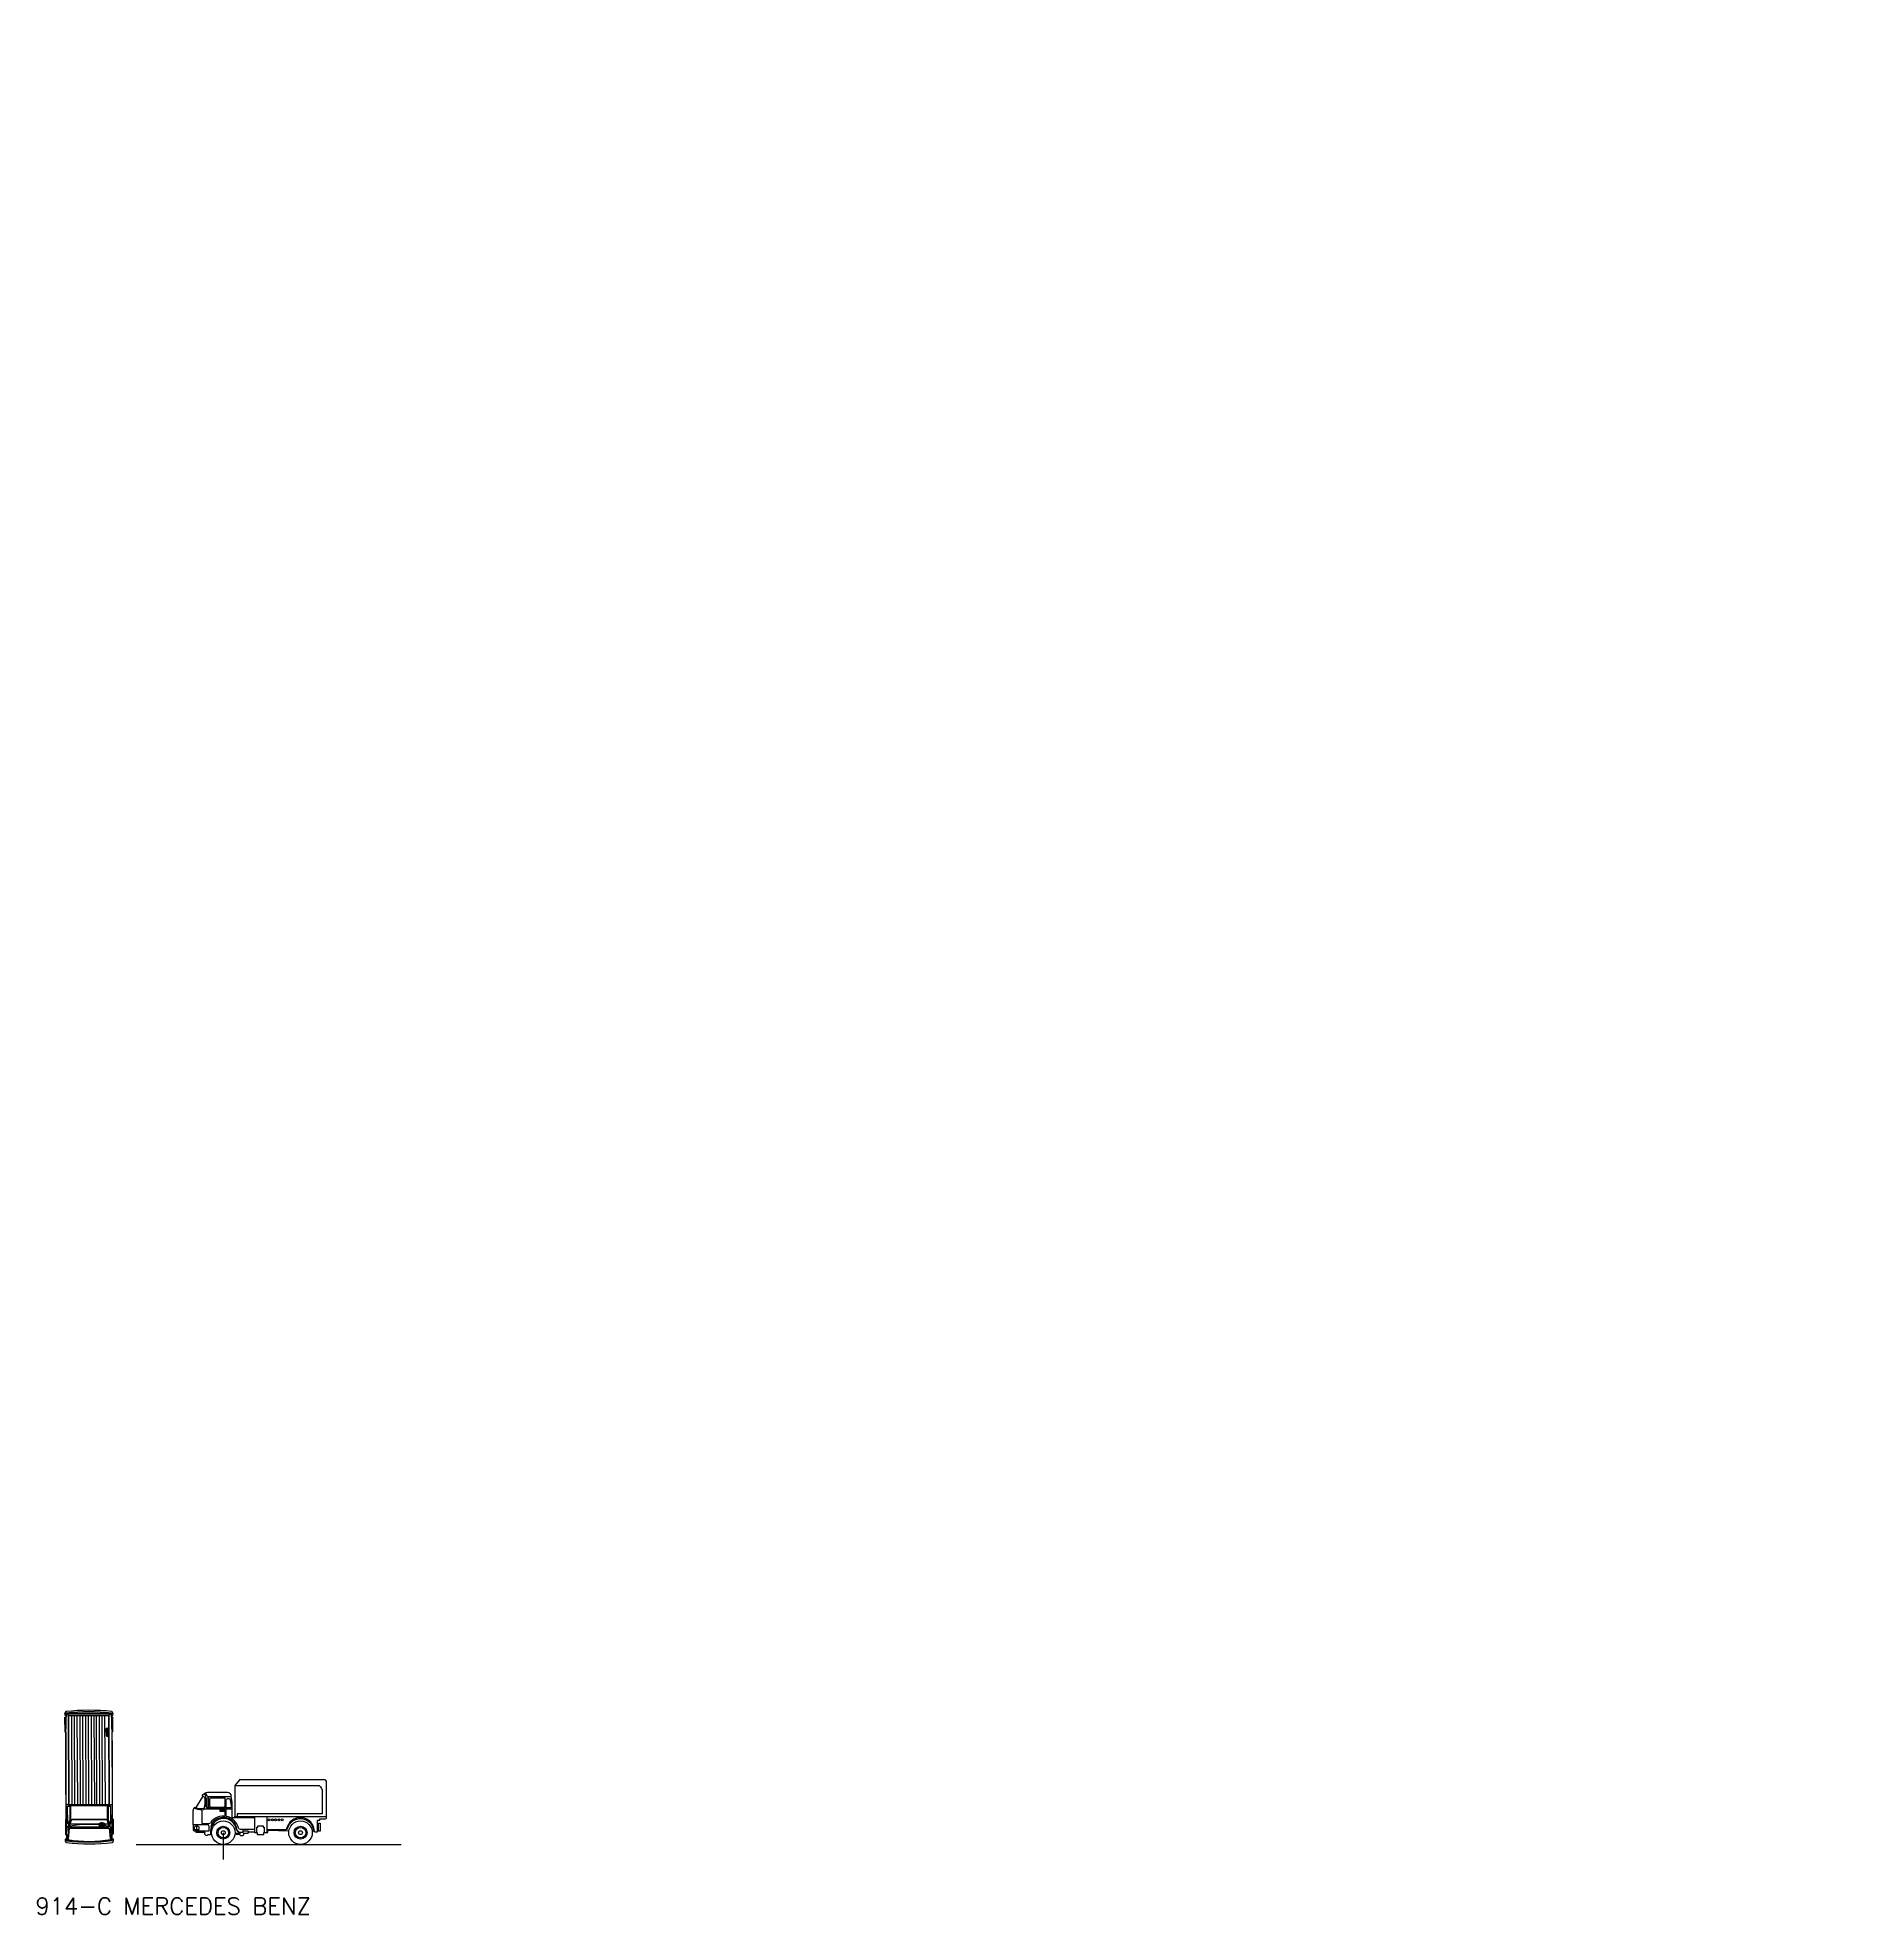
# Model space of a CAD drawing. Extents: x 263 to 350, y 16 to 1455.
# Drawn here: x 262.6 to 350.2, y 16.3 to 106.2 of the extents above; entities that cross this region are included whole.
import ezdxf

# ---------------------------------------------------------------- set-up
doc = ezdxf.new("R2010")
doc.units = 0
doc.header["$MEASUREMENT"] = 0
doc.header["$PDMODE"] = 33
doc.header["$PDSIZE"] = 0.16
doc.layers.get('0').update_dxf_attribs({"linetype": 'CONTINUOUS'})
doc.layers.get('DEFPOINTS').update_dxf_attribs({"linetype": 'CONTINUOUS'})
for name, color, linetype in [('C-CARRO', 2, 'CONTINUOUS'), ('COTAS', 1, 'CONTINUOUS'), ('PORTAS', 2, 'CONTINUOUS'), ('TXT', 2, 'CONTINUOUS')]:
    doc.layers.add(name, color=color, linetype=linetype)
doc.styles.add('L80', font='romans.shx', dxfattribs={"height": 0.4})
doc.styles.add('ROMANS', font='romans')
doc.dimstyles.new('ESC100', dxfattribs={"dimscale": 2, "dimtxt": 0.15, "dimasz": 0.18, "dimexe": 0.18, "dimexo": 0.0625, "dimgap": 0.09, "dimtad": 0, "dimzin": 0, "dimtxsty": 'ROMANS', "dimblk1": 'DOTSMALL', "dimblk2": 'DOTSMALL', "dimsah": 1, "dimcen": 0.09, "dimclrd": 1, "dimclre": 1, "dimclrt": 3, "dimaunit": 1, "dimazin": 3, "dimtfac": 1, "dimtdec": 3, "dimtofl": 0, "dimtmove": 0, "dimatfit": 3, "dimtolj": 1, "dimtzin": 0})

# ---------------------------------------------------------------- blocks, each defined once
blk = doc.blocks.new('A$C7B4E7CBB')
at = {"layer": 'C-CARRO'}
for p, q in [((0.066, 6.167), (0.007, 6.167)), ((0.019, 5.359), (0.016, 6.073)), ((0.016, 6.073), (0.067, 6.073)), ((0.073, 6.243), (2.245, 6.248)), ((0.073, 6.243), (0.188, 6.17)), ((0.188, 6.17), (2.13, 6.175)), ((0.205, 1.876), (0.188, 6.17)), ((0.206, 6.152), (2.112, 6.157)), ((0.223, 1.894), (0.206, 6.152)), ((0.357, 1.895), (0.34, 6.153)), ((0.491, 1.895), (0.474, 6.153)), ((0.625, 1.896), (0.608, 6.154)), ((0.625, 1.896), (0.608, 6.154)), ((0.759, 1.896), (0.742, 6.154)), ((0.893, 1.897), (0.876, 6.155)), ((1.027, 1.897), (1.01, 6.155)), ((1.161, 1.897), (1.144, 6.156)), ((1.305, 1.898), (1.288, 6.156)), ((1.439, 1.898), (1.422, 6.156)), ((1.548, 1.897), (1.531, 6.155)), ((1.682, 1.897), (1.665, 6.155)), ((1.816, 1.898), (1.799, 6.156)), ((1.95, 1.898), (1.933, 6.156)), ((1.998, 5.159), (1.997, 5.533)), ((2.002, 5.533), (2.003, 5.159)), ((2.011, 5.533), (2.012, 5.159)), ((2.02, 5.533), (2.021, 5.159)), ((2.029, 5.533), (2.03, 5.159)), ((2.038, 5.533), (2.039, 5.159)), ((2.047, 5.533), (2.048, 5.159)), ((2.056, 5.533), (2.057, 5.159)), ((2.065, 5.533), (2.066, 5.159)), ((2.073, 5.533), (2.075, 5.159)), ((2.082, 5.533), (2.084, 5.159)), ((2.129, 1.899), (2.112, 6.157)), ((2.245, 6.248), (2.13, 6.175)), ((2.147, 1.881), (2.13, 6.175)), ((2.302, 6.079), (2.251, 6.079)), ((2.252, 6.173), (2.311, 6.173)), ((2.305, 5.364), (2.302, 6.079)), ((0.019, 5.359), (0.043, 5.359)), ((2.305, 5.364), (2.281, 5.364)), ((0.295, 1.833), (0.06, 1.876)), ((0.3, 1.859), (0.065, 1.902)), ((0.135, 1.814), (0.269, 1.815)), ((0.138, 0.976), (0.135, 1.814)), ((0.144, 1.805), (0.26, 1.806)), ((0.147, 0.976), (0.144, 1.805)), ((0.205, 1.876), (2.147, 1.881)), ((0.223, 1.894), (2.129, 1.899)), ((0.262, 1.139), (0.26, 1.806)), ((0.271, 1.136), (0.269, 1.815)), ((0.295, 1.86), (2.058, 1.864)), ((0.297, 1.159), (0.295, 1.86)), ((0.295, 1.833), (2.058, 1.837)), ((2.053, 1.863), (2.287, 1.908)), ((2.058, 1.837), (2.292, 1.881)), ((2.061, 1.163), (2.058, 1.864)), ((2.087, 1.141), (2.085, 1.819)), ((2.085, 1.819), (2.219, 1.819)), ((2.094, 1.81), (2.21, 1.811)), ((2.096, 1.143), (2.094, 1.81)), ((2.213, 0.981), (2.21, 1.811)), ((2.222, 0.981), (2.219, 1.819)), ((0.036, 1.172), (0.06, 1.173)), ((0.036, 1.172), (0.038, 0.458)), ((0.158, 0.804), (0.297, 1.159)), ((0.297, 1.159), (0.166, 0.775)), ((0.171, 0.976), (0.262, 1.139)), ((0.182, 0.976), (0.271, 1.136)), ((0.23, 0.837), (0.298, 1.113)), ((0.239, 0.835), (0.307, 1.111)), ((0.271, 0.965), (2.088, 0.969)), ((1.996, 1.165), (0.362, 1.162)), ((1.996, 1.156), (0.362, 1.153)), ((1.632, 0.923), (1.938, 0.924)), ((1.785, 0.85), (1.785, 1.005)), ((2.121, 0.84), (2.051, 1.115)), ((2.13, 0.842), (2.06, 1.117)), ((2.061, 1.163), (2.195, 0.78)), ((2.203, 0.809), (2.077, 1.121)), ((2.178, 0.981), (2.087, 1.141)), ((2.188, 0.981), (2.096, 1.143)), ((2.322, 1.178), (2.298, 1.178)), ((2.322, 1.178), (2.324, 0.464)), ((0.089, 0.234), (0.03, 0.234)), ((0.038, 0.458), (0.089, 0.458)), ((0.158, 0.804), (0.1, 0.804)), ((0.166, 0.775), (0.146, 0.211)), ((0.188, 0.234), (0.23, 0.756)), ((0.23, 0.756), (2.127, 0.761)), ((2.091, 0.799), (0.269, 0.795)), ((2.093, 0.791), (0.269, 0.786)), ((2.127, 0.761), (2.179, 0.246)), ((2.195, 0.78), (2.219, 0.216)), ((2.203, 0.809), (2.292, 0.809)), ((2.275, 0.239), (2.334, 0.239)), ((2.324, 0.464), (2.283, 0.464))]:
    blk.add_line(p, q, dxfattribs=at)
for points in [[(1.785, 0.85, 0.048725), (1.845, 0.856, 0.0625), (1.891, 0.871, 0.10298), (1.927, 0.899, 0.180912), (1.938, 0.928, 0.180912), (1.927, 0.957, 0.10298), (1.891, 0.984, 0.0625), (1.845, 0.999, 0.048725), (1.785, 1.005, 0.048725), (1.724, 0.999, 0.0625), (1.679, 0.983, 0.10298), (1.642, 0.956, 0.180912), (1.632, 0.927, 0.180912), (1.643, 0.898, 0.10298), (1.679, 0.87, 0.0625), (1.725, 0.855, 0.048725)], [(1.785, 0.858, 0.048725), (1.844, 0.864, 0.0625), (1.887, 0.879, 0.10298), (1.921, 0.905, 0.180912), (1.929, 0.928, 0.180912), (1.92, 0.951, 0.10298), (1.887, 0.976, 0.0625), (1.843, 0.99, 0.048725), (1.785, 0.996, 0.048725), (1.726, 0.99, 0.0625), (1.683, 0.975, 0.10298), (1.649, 0.95, 0.180912), (1.641, 0.927, 0.180912), (1.649, 0.904, 0.10298), (1.683, 0.878, 0.0625), (1.727, 0.864, 0.048725)], [(0.279, 0.139, 0.017254), (0.305, 0.135, 0.024089), (0.323, 0.134, 0.054459), (0.341, 0.136, 0.306006), (0.343, 0.138, 0.306006), (0.342, 0.142, 0.054459), (0.326, 0.149, 0.024089), (0.308, 0.154, 0.017254), (0.283, 0.16, 0.017254), (0.257, 0.163, 0.024089), (0.239, 0.164, 0.054459), (0.222, 0.163, 0.306006), (0.219, 0.16, 0.306006), (0.221, 0.157, 0.054459), (0.236, 0.15, 0.024089), (0.254, 0.145, 0.017254)], [(2.086, 0.143, -0.017254), (2.06, 0.139, -0.024089), (2.042, 0.138, -0.054459), (2.025, 0.14, -0.306006), (2.022, 0.142, -0.306006), (2.024, 0.145, -0.054459), (2.039, 0.153, -0.024089), (2.057, 0.158, -0.017254), (2.082, 0.164, -0.017254), (2.108, 0.168, -0.024089), (2.126, 0.169, -0.054459), (2.143, 0.167, -0.306006), (2.146, 0.165, -0.306006), (2.144, 0.162, -0.054459), (2.129, 0.154, -0.024089), (2.111, 0.149, -0.017254)]]:
    blk.add_lwpolyline(points, format="xyb", close=True, dxfattribs=at)
for centre, radius, start, end in [((0.168, 6.214), 0.168, 132.9076, 196.33083), ((1.184, -3.827), 10.227, 83.94459, 96.34638), ((1.179, -2.049), 8.382, 82.64171, 97.64514), ((1.179, -2.052), 8.368, 82.65122, 97.63526), ((2.15, 6.219), 0.168, 344.08278, 47.50601), ((-2.99, 5.782), 3.062, 352.07149, 5.43579), ((-2.99, 5.782), 3.071, 352.07149, 5.43579), ((41.545, 4.813), 41.506, 178.00382, 178.26072), ((41.545, 4.813), 41.497, 178.00101, 178.2603), ((3.701, 5.352), 1.713, 173.93703, 186.47234), ((2.04, 5.468), 0.0774, 56.72342, 123.68595), ((0.41, 5.34), 1.684, 353.82762, 6.58175), ((5.31, 5.81), 3.071, 174.97467, 188.33897), ((-39.216, 4.522), 41.497, 2.15016, 2.40943), ((5.31, 5.81), 3.062, 174.97467, 188.33897), ((-39.216, 4.522), 41.506, 2.14974, 2.40663), ((378.009, 4.809), 377.967, 179.91673, 180.55131), ((377.937, 4.809), 377.886, 179.91666, 180.55138), ((2.041, 5.223), 0.0768, 236.42544, 303.98393), ((-375.596, 1.728), 377.886, 359.91666, 0.55138), ((-375.669, 1.727), 377.967, 359.91673, 0.55131), ((-2.97, 0.727), 3.062, 354.97358, 8.33788), ((-2.97, 0.727), 3.071, 354.97358, 8.33788), ((0.159, 0.981), 0.0224, 203.26502, 337.14435), ((0.159, 0.981), 0.0135, 203.26502, 337.14435), ((1.173, -3.763), 4.699, 78.35699, 101.44054), ((0.362, 1.095), 0.0667, 89.84466, 168.26734), ((0.362, 1.095), 0.0578, 89.84466, 168.26734), ((1.996, 1.099), 0.0667, 12.14203, 90.56471), ((1.996, 1.099), 0.0578, 12.14203, 90.56471), ((2.2, 0.986), 0.0224, 203.26502, 337.14435), ((2.2, 0.986), 0.0135, 203.26502, 337.14435), ((5.33, 0.755), 3.071, 172.07258, 185.43688), ((5.33, 0.755), 3.062, 172.07258, 185.43688), ((0.192, 0.187), 0.168, 164.07855, 227.50177), ((1.16, 9.218), 9.218, 263.26115, 277.02762), ((41.557, 2.014), 41.506, 182.14865, 182.57211), ((41.557, 2.014), 41.497, 182.14907, 182.54794), ((1.16, 9.234), 9.145, 263.30056, 276.98652), ((1.168, 5.87), 5.759, 259.74943, 280.53161), ((1.168, 5.872), 5.752, 259.75998, 280.52076), ((0.274, 0.831), 0.0445, 159.77223, 261.88862), ((0.274, 0.831), 0.0356, 159.77223, 261.88862), ((2.086, 0.835), 0.0356, 278.52075, 20.63714), ((2.086, 0.835), 0.0445, 278.52075, 20.63714), ((-39.204, 1.723), 41.497, 357.86252, 358.26139), ((-39.204, 1.723), 41.506, 357.83835, 358.26181), ((2.173, 0.192), 0.168, 312.90336, 16.32659)]:
    blk.add_arc(centre, radius, start, end, dxfattribs=at)
blk = doc.blocks.new('_DOTSMALL')
at = {"color": 0, "linetype": 'BYBLOCK', "const_width": 0.5}
blk.add_lwpolyline([(-0.0625, 0, 1), (0.0625, 0, 1)], format="xyb", close=True, dxfattribs=at)
blk = doc.blocks.new('*D2')
at = {"color": 1, "linetype": 'BYBLOCK'}
for p, q in [((256.601, 704.228), (258.766, 702.799)), ((258.466, 702.998), (257.051, 700.852)), ((254.942, 697.655), (256.357, 699.8)), ((253.074, 698.887), (255.243, 697.457))]:
    blk.add_line(p, q, dxfattribs=at)
at = {"layer": 'DEFPOINTS', "color": 0, "linetype": 'BYBLOCK'}
for p in [(256.497, 704.296), (258.466, 702.998), (252.97, 698.956)]:
    blk.add_point(p, dxfattribs=at)
at = {"color": 1, "linetype": 'BYBLOCK', "xscale": 0.36, "yscale": 0.36, "zscale": 0.36}
for p, rotation in [((258.466, 702.998), 56.5959002245573), ((254.942, 697.655), 236.5959002245573)]:
    blk.add_blockref('_DOTSMALL', p, dxfattribs=dict(at, rotation=rotation))
at = {"color": 3, "linetype": 'BYBLOCK', "insert": (256.704, 700.326), "char_height": 0.3, "attachment_point": 5, "rotation": 236.5959, "style": 'ROMANS'}
blk.add_mtext('\\A1;6.40', dxfattribs=at)
blk = doc.blocks.new('*D3')
at = {"color": 1, "linetype": 'BYBLOCK'}
for p, q in [((253.812, 702.298), (256.189, 705.903)), ((255.991, 705.602), (256.398, 705.333)), ((255.693, 701.064), (258.067, 704.664)), ((257.869, 704.363), (257.462, 704.632))]:
    blk.add_line(p, q, dxfattribs=at)
at = {"layer": 'DEFPOINTS', "color": 0, "linetype": 'BYBLOCK'}
for p in [(255.991, 705.602), (253.743, 702.194), (255.624, 700.96)]:
    blk.add_point(p, dxfattribs=at)
at = {"color": 1, "linetype": 'BYBLOCK', "xscale": 0.36, "yscale": 0.36, "zscale": 0.36}
for p, rotation in [((255.991, 705.602), 146.5959002245573), ((257.869, 704.363), 326.5959002245573)]:
    blk.add_blockref('_DOTSMALL', p, dxfattribs=dict(at, rotation=rotation))
at = {"color": 3, "linetype": 'BYBLOCK', "insert": (256.93, 704.983), "char_height": 0.3, "attachment_point": 5, "rotation": 146.5959, "style": 'ROMANS'}
blk.add_mtext('\\A1;2.25', dxfattribs=at)
blk = doc.blocks.new('*D4')
at = {"color": 1, "linetype": 'BYBLOCK'}
for p, q in [((237.599, 699.529), (240.578, 697.564)), ((240.277, 697.762), (239.939, 697.249)), ((236.22, 697.438), (239.199, 695.473)), ((238.898, 695.672), (239.237, 696.185))]:
    blk.add_line(p, q, dxfattribs=at)
at = {"layer": 'DEFPOINTS', "color": 0, "linetype": 'BYBLOCK'}
for p in [(237.494, 699.597), (236.116, 697.507), (238.898, 695.672)]:
    blk.add_point(p, dxfattribs=at)
at = {"color": 1, "linetype": 'BYBLOCK', "xscale": 0.36, "yscale": 0.36, "zscale": 0.36}
for p, rotation in [((240.277, 697.762), 56.5959002245573), ((238.898, 695.672), 236.5959002245573)]:
    blk.add_blockref('_DOTSMALL', p, dxfattribs=dict(at, rotation=rotation))
at = {"color": 3, "linetype": 'BYBLOCK', "insert": (239.588, 696.717), "char_height": 0.3, "attachment_point": 5, "rotation": 236.5959, "style": 'ROMANS'}
blk.add_mtext('\\A1;2.50', dxfattribs=at)
blk = doc.blocks.new('*D5')
at = {"color": 1, "linetype": 'BYBLOCK'}
for p, q in [((237.599, 699.529), (239.796, 698.079)), ((239.496, 698.278), (238.993, 697.516)), ((235.249, 697.364), (238.089, 695.492)), ((237.789, 695.69), (238.292, 696.452))]:
    blk.add_line(p, q, dxfattribs=at)
at = {"layer": 'DEFPOINTS', "color": 0, "linetype": 'BYBLOCK'}
for p in [(237.494, 699.597), (235.145, 697.433), (237.789, 695.69)]:
    blk.add_point(p, dxfattribs=at)
at = {"color": 1, "linetype": 'BYBLOCK', "xscale": 0.36, "yscale": 0.36, "zscale": 0.36}
for p, rotation in [((239.496, 698.278), 56.5959002245573), ((237.789, 695.69), 236.5959002245573)]:
    blk.add_blockref('_DOTSMALL', p, dxfattribs=dict(at, rotation=rotation))
at = {"color": 3, "linetype": 'BYBLOCK', "insert": (238.642, 696.984), "char_height": 0.3, "attachment_point": 5, "rotation": 236.5959, "style": 'ROMANS'}
blk.add_mtext('\\A1;3.10', dxfattribs=at)
blk = doc.blocks.new('*D6')
at = {"color": 1, "linetype": 'BYBLOCK'}
for p, q in [((234.215, 701.346), (235.251, 702.917)), ((235.053, 702.616), (236.066, 701.948)), ((238.142, 700.579), (237.129, 701.247)), ((237.253, 699.231), (238.34, 700.88))]:
    blk.add_line(p, q, dxfattribs=at)
at = {"layer": 'DEFPOINTS', "color": 0, "linetype": 'BYBLOCK'}
for p in [(235.053, 702.616), (234.147, 701.241), (237.184, 699.127)]:
    blk.add_point(p, dxfattribs=at)
at = {"color": 1, "linetype": 'BYBLOCK', "xscale": 0.36, "yscale": 0.36, "zscale": 0.36}
for p, rotation in [((235.053, 702.616), 146.5959002245573), ((238.142, 700.579), 326.5959002245573)]:
    blk.add_blockref('_DOTSMALL', p, dxfattribs=dict(at, rotation=rotation))
at = {"color": 3, "linetype": 'BYBLOCK', "insert": (236.598, 701.598), "char_height": 0.3, "attachment_point": 5, "rotation": 146.5959, "style": 'ROMANS'}
blk.add_mtext('\\A1;3.70', dxfattribs=at)
blk = doc.blocks.new('*D7')
at = {"color": 1, "linetype": 'BYBLOCK'}
for p, q in [((232.568, 701.116), (229.998, 697.219)), ((230.196, 697.52), (232.342, 696.105)), ((237.937, 697.633), (235.341, 693.696)), ((235.539, 693.996), (233.394, 695.411))]:
    blk.add_line(p, q, dxfattribs=at)
at = {"layer": 'DEFPOINTS', "color": 0, "linetype": 'BYBLOCK'}
for p in [(232.637, 701.22), (238.006, 697.737), (230.196, 697.52)]:
    blk.add_point(p, dxfattribs=at)
at = {"color": 1, "linetype": 'BYBLOCK', "xscale": 0.36, "yscale": 0.36, "zscale": 0.36}
for p, rotation in [((230.196, 697.52), 146.5959002245573), ((235.539, 693.996), 326.5959002245573)]:
    blk.add_blockref('_DOTSMALL', p, dxfattribs=dict(at, rotation=rotation))
at = {"color": 3, "linetype": 'BYBLOCK', "insert": (232.868, 695.758), "char_height": 0.3, "attachment_point": 5, "rotation": 146.5959, "style": 'ROMANS'}
blk.add_mtext('\\A1;6.40', dxfattribs=at)

msp = doc.modelspace()

# ---------------------------------------------------------------- linework, layer by layer
at = {"layer": 'C-CARRO', "linetype": 'CONTINUOUS'}
for p, q in [((272.308, 22.739), (272.091, 22.465)), ((270.558, 21.958), (270.223, 21.403)), ((270.784, 22.143), (271.734, 22.143)), ((272.091, 22.465), (272.091, 20.958)), ((270.087, 21.241), (270.087, 20.579)), ((270.503, 21.283), (270.503, 20.647)), ((271.684, 20.991), (271.684, 21.323)), ((273.621, 20.972), (273.621, 20.205)), ((270.087, 20.579), (270.164, 20.579)), ((270.503, 20.647), (270.867, 20.647)), ((272.341, 20.369), (273.034, 20.369)), ((273.621, 20.205), (273.678, 20.205)), ((273.678, 20.205), (273.678, 20.327)), ((273.678, 20.327), (274.68, 20.287))]:
    msp.add_line(p, q, dxfattribs=at)
for points in [[(276.058, 20.808), (276.161, 20.808), (276.161, 20.862), (276.413, 20.862, 0.414214), (276.487, 20.936), (276.487, 22.592, 0.414214), (276.34, 22.739), (272.308, 22.739, 0.414561)], [(271.954, 21.323), (270.644, 21.323, -0.145653), (270.512, 21.284, -0.134906), (270.133, 21.381, -0.186828), (270.205, 21.409, 0.131591), (270.619, 21.374, 0.095969), (270.668, 21.842, 0.132194), (270.661, 21.863, 0.111951), (270.558, 21.958, -0.523848), (270.552, 22.03, -0.115074), (270.779, 22.142, -0.028454), (270.784, 22.143)], [(270.698, 22.117, 0.39688), (270.842, 21.924)], [(271.634, 21.392), (270.783, 21.392, -0.414214), (270.71, 21.465), (270.71, 21.912)], [(270.85, 21.426), (270.85, 21.884), (270.825, 21.884, 0.414214), (270.752, 21.81), (270.752, 21.492, 0.414214), (270.825, 21.419), (270.853, 21.419)], [(271.734, 22.143, -0.386734), (271.905, 21.953, -0.015172), (271.954, 21.557), (271.954, 20.93), (273.032, 20.93)], [(272.091, 22.465), (276.13, 22.465, -0.248846), (276.276, 22.152), (276.276, 21.109), (272.196, 21.109), (272.196, 20.958)], [(272.174, 20.355, 0.889337), (270.929, 20.298), (270.929, 20.097), (270.805, 20.097)], [(272.194, 20.359, 0.677624), (271.008, 20.663, 0.230175), (270.954, 20.431)], [(276.487, 20.958), (272.067, 20.958, -0.168873)], [(273.621, 20.356), (274.549, 20.356, 0.339174), (274.62, 20.41, -0.831236), (275.859, 20.312, 0.383843), (275.932, 20.246), (276.058, 20.246), (276.058, 20.808)], [(272.174, 20.355, 0.367418), (272.318, 20.232), (272.483, 20.232), (272.483, 20.369)]]:
    msp.add_lwpolyline(points, format="xyb", dxfattribs=at)
for points in [[(271.898, 21.922), (270.849, 21.922)], [(271.634, 21.011), (271.634, 21.922)], [(273.035, 20.958), (273.035, 20.205), (273.161, 20.205), (273.161, 20.123), (273.483, 20.123), (273.483, 20.205), (273.621, 20.205)], [(270.216, 20.289), (270.216, 20.225), (270.654, 20.225)], [(270.264, 20.353), (270.264, 20.51)], [(272.26, 20.213), (272.26, 20.17), (272.16, 20.17), (272.16, 20.137), (272.312, 20.137), (272.312, 20.16), (272.28, 20.16), (272.28, 20.198), (272.26, 20.217)], [(272.483, 20.284), (272.723, 20.284), (272.743, 20.241), (273.034, 20.241)], [(272.747, 20.241), (272.695, 20.16), (272.503, 20.16)], [(273.145, 20.208), (273.145, 20.469), (273.193, 20.469), (273.193, 20.535), (273.444, 20.535), (273.444, 20.469), (273.5, 20.469), (273.5, 20.208)]]:
    msp.add_lwpolyline(points, dxfattribs=at)
for points in [[(270.971, 21.412, -0.414214), (270.898, 21.485), (270.898, 21.803, -0.414214), (270.971, 21.877), (271.542, 21.877, -0.414214), (271.615, 21.803), (271.615, 21.485, -0.414214), (271.542, 21.412)], [(271.865, 21.776, -0.08846), (271.905, 21.392), (271.684, 21.392), (271.684, 21.759, -0.414214), (271.757, 21.832), (271.794, 21.832, -0.346486)], [(270.858, 20.289), (270.858, 20.505, 0.414214), (270.785, 20.579), (270.164, 20.579, 0.414214), (270.091, 20.505), (270.091, 20.362, 0.414214), (270.164, 20.289), (270.451, 20.289)], [(270.388, 20.353), (270.388, 20.437, 0.414214), (270.314, 20.51), (270.222, 20.51, 0.414214), (270.148, 20.437), (270.148, 20.353)]]:
    msp.add_lwpolyline(points, format="xyb", close=True, dxfattribs=at)
for points in [[(271.378, 21.275), (271.378, 21.226), (271.577, 21.226), (271.577, 21.275)], [(276.098, 20.657), (276.178, 20.657), (276.178, 20.274), (276.098, 20.274)]]:
    msp.add_lwpolyline(points, close=True, dxfattribs=at)
for centre, radius in [((271.538, 20.203), 0.564), ((273.735, 20.814), 0.0438), ((273.891, 20.814), 0.0438), ((274.045, 20.814), 0.0438), ((274.203, 20.814), 0.0438), ((274.359, 20.814), 0.0438), ((275.238, 20.203), 0.564), ((271.538, 20.203), 0.311), ((271.538, 20.203), 0.253), ((271.538, 20.203), 0.0931), ((272.419, 20.136), 0.0908), ((275.238, 20.203), 0.311), ((275.238, 20.203), 0.253), ((275.238, 20.203), 0.0931)]:
    msp.add_circle(centre, radius, dxfattribs=at)
for centre, radius, start, end in [((270.455, 21.885), 0.255, 3.97001, 48.2397), ((270.304, 21.246), 0.217, 141.69793, 181.43846), ((270.867, 20.721), 0.0733, 270, 324.94922), ((271.541, 20.248), 0.75, 13.66788, 144.94922), ((275.23, 20.246), 0.676, 0.04089, 169.98478), ((270.737, 20.17), 0.0996, 146.5672, 312.94688), ((272.34, 20.378), 0.147, 187.37469, 270), ((272.341, 20.443), 0.0733, 193.66788, 270)]:
    msp.add_arc(centre, radius, start, end, dxfattribs=at)
at = {"layer": 'COTAS'}
for p, q in [((271.538, 20.203), (271.538, 18.913)), ((267.372, 19.639), (280.062, 19.639))]:
    msp.add_line(p, q, dxfattribs=at)

# ---------------------------------------------------------------- block references
at = {"layer": 'PORTAS'}
msp.add_blockref('A$C7B4E7CBB', (263.939, 19.664), dxfattribs=at)

# ---------------------------------------------------------------- texts
at = {"layer": 'TXT', "style": 'L80'}
msp.add_text('914-C MERCEDES BENZ', height=0.8, dxfattribs=at).set_placement((262.539, 16.285))

# ---------------------------------------------------------------- dimensions: what is measured, and where the dimension line sits
at = {"layer": 'COTAS'}
for base, p1, p2, picture, middle, set_off in [((266.234, 18.853), (263.984, 22.93), (266.234, 22.936), '*D3', (265.109, 18.853), (91.475, 748.829)), ((275.238, 18.463), (271.538, 20.203), (275.238, 20.109), '*D6', (273.388, 18.463), (84.644, 734.419)), ((276.487, 25.391), (270.087, 20.91), (276.487, 20.958), '*D7', (273.287, 25.391), (84.644, 734.419))]:
    dim = msp.add_linear_dim(base=base, p1=p1, p2=p2, dimstyle='ESC100', dxfattribs=at)
    dim.commit()
    dim.dimension.update_dxf_attribs({"geometry": picture, "text_midpoint": middle, "insert": set_off})
for base, p1, p2, picture, middle, set_off in [((262.734, 19.664), (265.097, 26.064), (265.093, 19.664), '*D2', (262.734, 22.864), (91.475, 748.829)), ((268.205, 22.143), (271.538, 19.639), (271.538, 22.143), '*D4', (268.205, 20.891), (84.644, 734.419)), ((269.141, 22.739), (271.538, 19.639), (272.308, 22.739), '*D5', (269.141, 21.189), (84.644, 734.419))]:
    dim = msp.add_linear_dim(base=base, p1=p1, p2=p2, angle=90, dimstyle='ESC100', dxfattribs=at)
    dim.commit()
    dim.dimension.update_dxf_attribs({"geometry": picture, "text_midpoint": middle, "insert": set_off})

doc.saveas('drawing.dxf')
